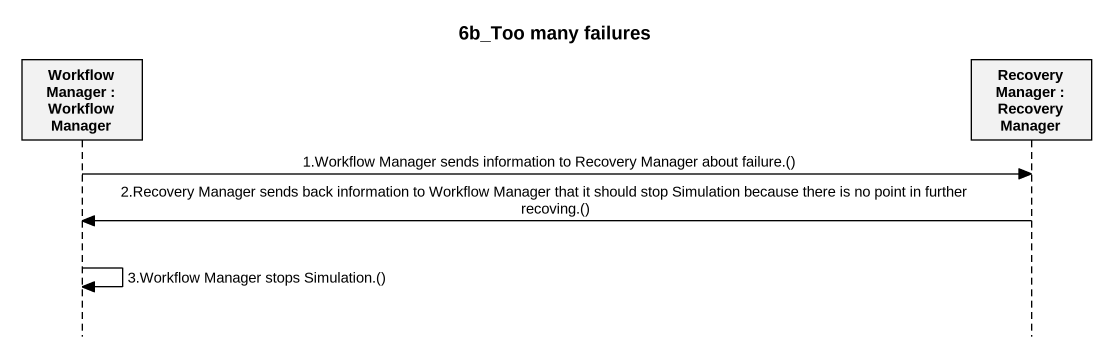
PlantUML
@startuml
title 6b_Too many failures
hide footbox
participant "Workflow Manager : Workflow Manager" as Workflow_Manager
participant "Recovery Manager : Recovery Manager" as Recovery_Manager

Workflow_Manager -> Recovery_Manager : 1.Workflow Manager sends information to Recovery Manager about failure.()
Recovery_Manager -> Workflow_Manager : 2.Recovery Manager sends back information to Workflow Manager that it should stop Simulation because there is no point in further recoving.()
Workflow_Manager -> Workflow_Manager : 3.Workflow Manager stops Simulation.()
@enduml
